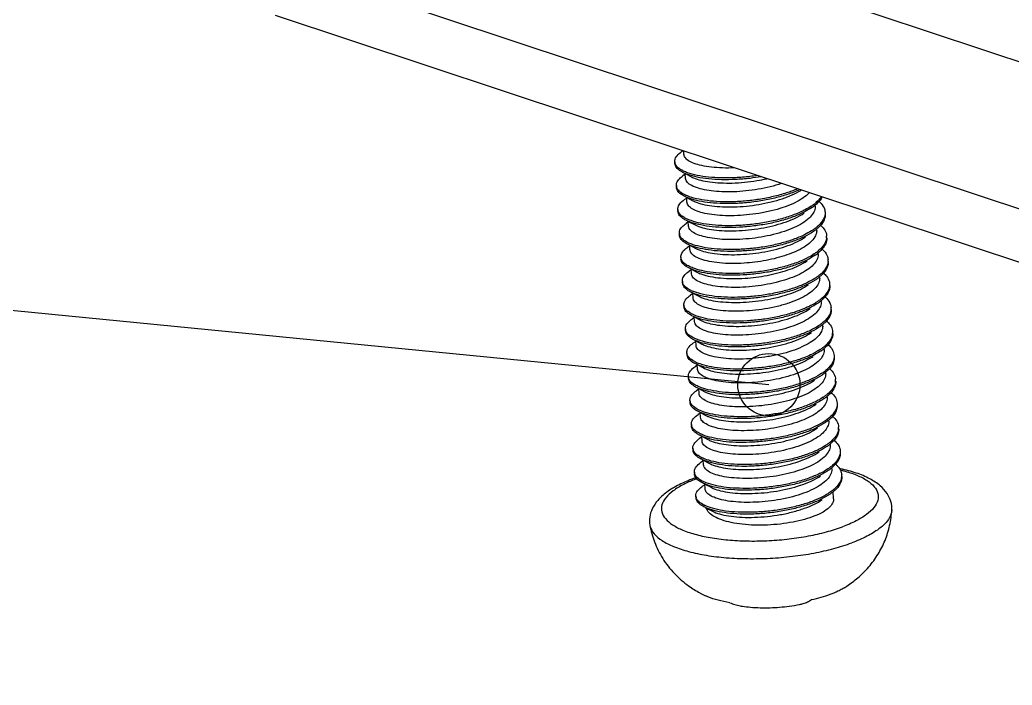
# Model space of a CAD drawing. Header units: millimetres. Extents: x 1751 to 2112, y -224 to 27.
# Drawn here: x 1787.67 to 1801.66, y -189.56 to -180.17 of the extents above; entities that cross this region are included whole.
import ezdxf

# ---------------------------------------------------------------- set-up
doc = ezdxf.new("R2010")
doc.units = ezdxf.units.MM
doc.layers.add('from', color=7, linetype='Continuous', lineweight=13)
doc.styles.get("Standard").update_dxf_attribs({"font": 'txt', "bigfont": 'gbcbig.shx'})
doc.dimstyles.new('ISO', dxfattribs={"dimscale": 0.6, "dimtxt": 2.5, "dimasz": 2.5, "dimexe": 1.25, "dimexo": 0.625, "dimtad": 0, "dimdsep": 46, "dimtxsty": 'Standard', "dimblk": 'OPEN', "dimcen": 0, "dimclrd": 4, "dimclre": 4, "dimadec": 0, "dimazin": 0, "dimtfac": 1, "dimtofl": 0, "dimtmove": 0, "dimatfit": 3, "dimfxl": 1, "dimarcsym": 0})

# ---------------------------------------------------------------- blocks, each defined once
blk = doc.blocks.new('*u4')
at = {"color": 7, "linetype": 'Continuous'}
for p, q in [((-55.479, -12.748), (7.399, -33.635)), ((7.541, -35.994), (-55.424, -15.078)), ((8.182, -37.042), (-54.783, -16.126)), ((-48.403, -18.245), (-48.426, -18.262)), ((-48.388, -18.302), (-48.391, -18.249)), ((-48.531, -18.416), (-48.529, -18.444)), ((-48.368, -18.612), (-48.403, -18.636)), ((-48.364, -18.677), (-48.369, -18.603)), ((-48.369, -18.603), (-48.271, -18.654)), ((-48.507, -18.79), (-48.506, -18.818)), ((-48.345, -18.986), (-48.379, -19.01)), ((-48.341, -19.051), (-48.345, -18.977)), ((-48.345, -18.977), (-48.248, -19.028)), ((-46.333, -19.112), (-46.334, -19.095)), ((-48.484, -19.164), (-48.482, -19.192)), ((-48.321, -19.361), (-48.355, -19.384)), ((-48.317, -19.425), (-48.322, -19.351)), ((-48.322, -19.351), (-48.224, -19.402)), ((-48.46, -19.538), (-48.458, -19.566)), ((-46.309, -19.486), (-46.31, -19.47)), ((-48.298, -19.735), (-48.332, -19.758)), ((-48.294, -19.799), (-48.298, -19.725)), ((-48.298, -19.725), (-48.2, -19.776)), ((-46.286, -19.861), (-46.287, -19.844)), ((-48.437, -19.913), (-48.435, -19.941)), ((-48.274, -20.109), (-48.308, -20.133)), ((-48.27, -20.174), (-48.275, -20.1)), ((-48.275, -20.1), (-48.177, -20.15)), ((-48.413, -20.287), (-48.411, -20.315)), ((-46.262, -20.235), (-46.263, -20.218)), ((-48.25, -20.483), (-48.285, -20.507)), ((-48.246, -20.548), (-48.251, -20.474)), ((-48.251, -20.474), (-48.153, -20.525)), ((-48.389, -20.661), (-48.388, -20.689)), ((-46.238, -20.609), (-46.239, -20.593)), ((-48.227, -20.857), (-48.261, -20.881)), ((-48.223, -20.922), (-48.227, -20.848)), ((-48.227, -20.848), (-48.13, -20.899)), ((-46.215, -20.983), (-46.216, -20.966)), ((-48.366, -21.035), (-48.364, -21.063)), ((-48.203, -21.232), (-48.237, -21.255)), ((-48.199, -21.296), (-48.204, -21.222)), ((-48.204, -21.222), (-48.106, -21.273)), ((-48.342, -21.409), (-48.341, -21.438)), ((-46.191, -21.357), (-46.192, -21.343)), ((-48.176, -21.67), (-48.18, -21.596)), ((-48.18, -21.596), (-48.082, -21.647)), ((-48.18, -21.606), (-48.214, -21.629)), ((-46.227, -21.731), (-46.229, -21.732)), ((-46.168, -21.732), (-46.169, -21.714)), ((-48.319, -21.784), (-48.317, -21.812)), ((-48.156, -21.98), (-48.19, -22.004)), ((-48.152, -22.045), (-48.157, -21.971)), ((-48.157, -21.971), (-48.059, -22.022)), ((-48.295, -22.158), (-48.293, -22.186)), ((-46.144, -22.106), (-46.145, -22.091)), ((-48.132, -22.354), (-48.167, -22.378)), ((-48.128, -22.419), (-48.133, -22.345)), ((-48.133, -22.345), (-48.035, -22.396)), ((-48.272, -22.532), (-48.27, -22.56)), ((-46.121, -22.48), (-46.122, -22.461)), ((-48.109, -22.728), (-48.143, -22.752)), ((-48.105, -22.793), (-48.109, -22.719)), ((-48.109, -22.719), (-48.012, -22.77)), ((-46.097, -22.854), (-46.098, -22.839)), ((-48.248, -22.906), (-48.246, -22.934)), ((-48.085, -23.103), (-48.119, -23.126)), ((-48.081, -23.167), (-48.086, -23.093)), ((-48.086, -23.093), (-47.988, -23.144)), ((-48.224, -23.281), (-48.223, -23.309)), ((-46.073, -23.228), (-46.074, -23.21)), ((-48.058, -23.541), (-48.062, -23.468)), ((-48.062, -23.468), (-47.964, -23.518)), ((-48.062, -23.477), (-48.096, -23.501)), ((-46.044, -23.696), (-46.051, -23.586)), ((-48.201, -23.655), (-48.199, -23.683)), ((-48.048, -23.837), (-47.941, -23.893)), ((-48.137, -25.173), (-48.135, -25.174))]:
    blk.add_line(p, q, dxfattribs=at)
for centre, radius, start, end in [((-48.108, -18.388), 0.608, 244.5047, 245.1552), ((-46.85, -18.432), 0.819, 303.7754, 307.011), ((-46.84, -18.472), 0.805, 304.6788, 307.0277), ((-46.781, -18.524), 0.705, 307.0112, 309.3663), ((-46.794, -18.533), 0.729, 307.0323, 308.4299), ((-46.757, -18.58), 0.669, 308.4375, 309.3952), ((-46.894, -18.704), 0.942, 302.2105, 303.569), ((-46.811, -18.827), 0.794, 303.5114, 307.292), ((-46.78, -18.896), 0.744, 304.5632, 308.5645), ((-46.743, -18.919), 0.679, 307.3454, 309.521), ((-46.73, -18.96), 0.662, 308.632, 309.4667), ((-46.349, -19.592), 0.196, 355.1073, 3.2055), ((-48.062, -19.139), 0.605, 244.466, 245.8431), ((-46.783, -19.234), 0.788, 304.668, 307.6855), ((-46.744, -19.285), 0.724, 307.7106, 308.4361), ((-46.716, -19.32), 0.68, 308.4346, 309.3496), ((-46.305, -19.967), 0.176, 355.2115, 4.0403), ((-46.694, -19.669), 0.677, 307.2943, 309.5342), ((-46.842, -19.46), 0.934, 302.7808, 303.5654), ((-46.767, -19.572), 0.798, 303.4966, 307.2398), ((-46.733, -19.643), 0.745, 304.5546, 308.5448), ((-46.68, -19.712), 0.658, 308.6156, 309.4872), ((-48.014, -19.887), 0.606, 244.4107, 246.5204), ((-46.745, -19.945), 0.8, 303.7133, 307.5156), ((-46.726, -19.997), 0.771, 304.6488, 308.409), ((-46.693, -20.013), 0.715, 307.5542, 309.2918), ((-46.678, -20.058), 0.693, 308.4492, 309.3054), ((-46.257, -20.715), 0.175, 355.0622, 3.9439), ((-46.724, -20.315), 0.805, 303.4909, 307.1857), ((-46.687, -20.39), 0.747, 304.5505, 308.5211), ((-46.646, -20.418), 0.676, 307.2414, 309.5371), ((-46.631, -20.463), 0.655, 308.5953, 309.504), ((-46.792, -20.214), 0.927, 303.3589, 303.5669), ((-46.257, -21.089), 0.199, 347.1684, 3.3702), ((-46.695, -20.697), 0.795, 303.6833, 307.5039), ((-46.674, -20.752), 0.763, 304.6373, 308.5655), ((-46.642, -20.767), 0.707, 307.5413, 309.2688), ((-46.637, -20.799), 0.702, 308.6158, 309.1001), ((-46.63, -20.808), 0.692, 309.1005, 309.2707), ((-47.966, -21.06), 0.55, 241.5163, 243.9594), ((-46.675, -21.065), 0.803, 303.8833, 307.1488), ((-46.598, -21.166), 0.676, 307.1884, 309.5298), ((-46.582, -21.212), 0.653, 308.5706, 309.5175), ((-46.207, -21.838), 0.196, 348.7647, 3.5315), ((-46.594, -21.517), 0.706, 307.5304, 309.3087), ((-46.646, -21.448), 0.792, 303.6517, 307.4842), ((-46.623, -21.505), 0.757, 304.6267, 308.5807), ((-46.583, -21.556), 0.692, 308.6332, 309.2991), ((-47.913, -21.796), 0.565, 242.294, 243.9622), ((-46.677, -21.743), 0.889, 303.8438, 304.5435), ((-46.535, -21.961), 0.652, 308.5447, 309.5285), ((-46.158, -22.587), 0.193, 350.3598, 3.6842), ((-46.597, -22.199), 0.79, 303.6195, 307.4572), ((-46.572, -22.259), 0.75, 304.6058, 308.5896), ((-46.542, -22.271), 0.699, 307.505, 309.3705), ((-46.529, -22.314), 0.68, 308.6468, 309.3669), ((-47.86, -22.531), 0.579, 243.0482, 243.9728), ((-46.619, -22.507), 0.87, 303.8396, 305.1521), ((-46.594, -22.568), 0.83, 304.6813, 306.0955), ((-46.571, -22.575), 0.787, 305.1333, 307.0941), ((-46.54, -22.641), 0.739, 306.0673, 308.4396), ((-46.507, -22.659), 0.681, 307.0908, 309.4858), ((-46.491, -22.704), 0.659, 308.4694, 309.4572), ((-47.297, -25.918), 2.707, 109.5057, 110.3286), ((-47.371, -25.564), 2.328, 110.4458, 111.6105), ((-46.107, -23.336), 0.191, 351.955, 3.8184), ((-47.807, -23.266), 0.594, 243.7809, 243.99), ((-48.699, -24.074), 0.226, 189.5679, 194.9172), ((-47.331, -23.673), 1.703, 241.8327, 244.946), ((-46.422, -24.171), 1.068, 296.7945, 300.5008), ((-46.362, -24.274), 0.949, 300.5656, 301.2252)]:
    blk.add_arc(centre, radius, start, end, dxfattribs=at)
for points, start_tangent, end_tangent in [([(-48.531, -18.416), (-48.531, -18.41), (-48.509, -18.342), (-48.443, -18.274), (-48.426, -18.262)], (-0.07311, 0.997324), (0.823099, 0.567898)), ([(-47.602, -18.512), (-47.646, -18.514), (-47.832, -18.512), (-48, -18.497), (-48.142, -18.47), (-48.254, -18.433), (-48.335, -18.387), (-48.379, -18.335), (-48.387, -18.302)], (-0.999108, -0.04223), (-0.071127, 0.997467)), ([(-48.508, -18.477), (-48.531, -18.416)], (-0.571082, 0.820893), (-0.07311, 0.997324)), ([(-48.406, -18.584), (-48.438, -18.565), (-48.506, -18.505), (-48.529, -18.444)], (-0.887027, 0.461717), (-0.07311, 0.997324)), ([(-48.396, -18.562), (-48.44, -18.537), (-48.508, -18.477)], (-0.89856, 0.43885), (-0.571082, 0.820893)), ([(-48.507, -18.79), (-48.503, -18.752), (-48.46, -18.684), (-48.403, -18.636)], (-0.057944, 0.99832), (0.823214, 0.567731)), ([(-47.183, -18.652), (-47.353, -18.677), (-47.58, -18.695), (-47.8, -18.698), (-48.003, -18.685), (-48.181, -18.658), (-48.328, -18.617), (-48.406, -18.584)], (-0.985513, -0.169598), (-0.887027, 0.461717)), ([(-47.241, -18.633), (-47.355, -18.648), (-47.582, -18.667), (-47.801, -18.67), (-48.004, -18.657), (-48.183, -18.63), (-48.33, -18.589), (-48.396, -18.562)], (-0.988397, -0.151892), (-0.89856, 0.43885)), ([(-48.501, -18.82), (-48.507, -18.79)], (-0.331652, 0.943402), (-0.057944, 0.99832)), ([(-46.857, -18.759), (-46.861, -18.76), (-47.036, -18.811), (-47.224, -18.849), (-47.418, -18.875), (-47.61, -18.888), (-47.793, -18.887), (-47.959, -18.873), (-48.103, -18.848), (-48.22, -18.812), (-48.305, -18.766), (-48.354, -18.713), (-48.364, -18.677)], (-0.947366, -0.320152), (-0.078599, 0.996906)), ([(-48.271, -18.654), (-48.238, -18.669), (-48.125, -18.706), (-47.983, -18.733), (-47.815, -18.748), (-47.631, -18.75), (-47.441, -18.738), (-47.246, -18.713), (-47.09, -18.683)], (0.887223, -0.46134), (0.975442, 0.220258)), ([(-48.382, -18.958), (-48.452, -18.912), (-48.499, -18.848), (-48.505, -18.818)], (-0.888809, 0.458277), (-0.057944, 0.99832)), ([(-48.369, -18.937), (-48.454, -18.884), (-48.501, -18.82)], (-0.902586, 0.430509), (-0.331652, 0.943402)), ([(-46.574, -18.854), (-46.598, -18.865), (-46.781, -18.935), (-46.988, -18.992), (-47.209, -19.034), (-47.437, -19.062), (-47.661, -19.073), (-47.874, -19.068), (-48.067, -19.048), (-48.231, -19.014), (-48.361, -18.968), (-48.382, -18.958)], (-0.907599, -0.419838), (-0.888809, 0.458277)), ([(-46.61, -18.841), (-46.783, -18.906), (-46.99, -18.963), (-47.211, -19.006), (-47.438, -19.034), (-47.663, -19.045), (-47.876, -19.04), (-48.068, -19.02), (-48.233, -18.986), (-48.363, -18.94)], (-0.917326, -0.398137), (-0.907416, 0.420235)), ([(-48.248, -19.028), (-48.21, -19.045), (-48.095, -19.082), (-47.951, -19.108), (-47.784, -19.123), (-47.602, -19.124), (-47.41, -19.112), (-47.215, -19.086), (-47.024, -19.047), (-46.847, -18.996), (-46.691, -18.936)], (0.886989, -0.46179), (0.91084, 0.412759)), ([(-46.691, -18.936), (-46.559, -18.865), (-46.552, -18.86)], (0.91084, 0.412759), (0.840568, 0.541707)), ([(-46.426, -18.903), (-46.452, -18.929), (-46.553, -19.005), (-46.683, -19.074)], (-0.674312, -0.738447), (-0.91084, -0.412759)), ([(-48.484, -19.164), (-48.484, -19.163), (-48.465, -19.094), (-48.401, -19.026), (-48.379, -19.01)], (-0.065577, 0.997848), (0.822622, 0.568589)), ([(-46.683, -19.074), (-46.84, -19.135), (-47.02, -19.187), (-47.214, -19.226), (-47.408, -19.251), (-47.599, -19.262), (-47.785, -19.261), (-47.953, -19.245), (-48.095, -19.218), (-48.207, -19.181), (-48.287, -19.136), (-48.332, -19.083), (-48.34, -19.051)], (-0.91084, -0.412759), (-0.071519, 0.997439)), ([(-46.333, -19.112), (-46.334, -19.145), (-46.363, -19.224), (-46.428, -19.303), (-46.529, -19.379), (-46.659, -19.448)], (0.064929, -0.99789), (-0.91084, -0.412759)), ([(-46.395, -19.113), (-46.491, -19.17), (-46.522, -19.186)], (-0.830891, -0.556435), (-0.897293, -0.441436)), ([(-46.239, -18.965), (-46.262, -18.997), (-46.334, -19.069)], (-0.541146, -0.840929), (-0.77273, -0.634735)), ([(-46.223, -18.97), (-46.26, -19.025), (-46.332, -19.097)], (-0.459555, -0.888149), (-0.77273, -0.634735)), ([(-46.273, -19.037), (-46.255, -19.054), (-46.194, -19.139), (-46.177, -19.207)], (0.753656, -0.657269), (0.069337, -0.997593)), ([(-48.478, -19.19), (-48.484, -19.164)], (-0.32387, 0.946102), (-0.065577, 0.997848)), ([(-48.359, -19.332), (-48.385, -19.317), (-48.456, -19.257), (-48.482, -19.192)], (-0.887311, 0.461171), (-0.065577, 0.997848)), ([(-48.349, -19.31), (-48.387, -19.289), (-48.458, -19.229), (-48.478, -19.19)], (-0.898385, 0.439209), (-0.32387, 0.946102)), ([(-46.382, -19.134), (-46.489, -19.198), (-46.657, -19.273), (-46.852, -19.337), (-47.067, -19.388), (-47.292, -19.423), (-47.52, -19.443), (-47.74, -19.447), (-47.944, -19.435), (-48.124, -19.408), (-48.273, -19.368), (-48.359, -19.332)], (-0.822183, -0.569223), (-0.887311, 0.461171)), ([(-46.522, -19.186), (-46.659, -19.245), (-46.854, -19.309), (-47.069, -19.36), (-47.294, -19.395), (-47.521, -19.415), (-47.742, -19.419), (-47.946, -19.407), (-48.126, -19.38), (-48.275, -19.34), (-48.349, -19.31)], (-0.897293, -0.441436), (-0.898385, 0.439209)), ([(-46.668, -19.31), (-46.538, -19.241), (-46.507, -19.22)], (0.91084, 0.412759), (0.822503, 0.568761)), ([(-46.177, -19.234), (-46.205, -19.322), (-46.278, -19.414), (-46.31, -19.443)], (-0.081429, -0.996679), (-0.7712, -0.636593)), ([(-46.175, -19.235), (-46.175, -19.258), (-46.203, -19.351), (-46.276, -19.442), (-46.309, -19.471)], (0.069337, -0.997593), (-0.771968, -0.635661)), ([(-46.177, -19.207), (-46.177, -19.23), (-46.177, -19.234)], (0.069337, -0.997593), (-0.081429, -0.996679)), ([(-48.46, -19.538), (-48.457, -19.505), (-48.416, -19.436), (-48.355, -19.384)], (-0.064154, 0.99794), (0.823845, 0.566815)), ([(-46.659, -19.448), (-46.814, -19.509), (-46.989, -19.559), (-47.176, -19.598), (-47.368, -19.623), (-47.56, -19.636), (-47.745, -19.635), (-47.911, -19.622), (-48.055, -19.596), (-48.172, -19.56), (-48.258, -19.514), (-48.306, -19.462), (-48.317, -19.425)], (-0.91084, -0.412759), (-0.078082, 0.996947)), ([(-48.224, -19.402), (-48.181, -19.422), (-48.064, -19.458), (-47.921, -19.483), (-47.755, -19.497), (-47.57, -19.498), (-47.378, -19.485), (-47.185, -19.459), (-46.998, -19.421), (-46.823, -19.37), (-46.668, -19.31)], (0.886737, -0.462275), (0.91084, 0.412759)), ([(-46.251, -19.41), (-46.197, -19.467), (-46.156, -19.556), (-46.153, -19.581)], (0.757925, -0.652341), (0.056704, -0.998391)), ([(-48.452, -19.573), (-48.46, -19.538)], (-0.364819, 0.931078), (-0.064154, 0.99794)), ([(-48.335, -19.706), (-48.4, -19.664), (-48.45, -19.601), (-48.458, -19.566)], (-0.88831, 0.459245), (-0.064154, 0.99794)), ([(-48.322, -19.685), (-48.402, -19.636), (-48.452, -19.573)], (-0.902192, 0.431334), (-0.364819, 0.931078)), ([(-46.358, -19.508), (-46.39, -19.529), (-46.541, -19.609), (-46.723, -19.679), (-46.928, -19.737), (-47.149, -19.781), (-47.376, -19.809), (-47.601, -19.821), (-47.815, -19.818), (-48.009, -19.798), (-48.175, -19.765), (-48.307, -19.72), (-48.335, -19.706)], (-0.822811, -0.568315), (-0.88831, 0.459245)), ([(-46.501, -19.561), (-46.543, -19.581), (-46.724, -19.651), (-46.93, -19.709), (-47.15, -19.753), (-47.378, -19.781), (-47.603, -19.793), (-47.817, -19.789), (-48.01, -19.77), (-48.177, -19.737), (-48.309, -19.692)], (-0.89846, -0.439055), (-0.912297, 0.409528)), ([(-46.309, -19.486), (-46.31, -19.514), (-46.337, -19.595), (-46.403, -19.676), (-46.505, -19.753), (-46.636, -19.823)], (0.067411, -0.997725), (-0.91084, -0.412759)), ([(-46.392, -19.501), (-46.501, -19.561)], (-0.84598, -0.533214), (-0.89846, -0.439055)), ([(-48.2, -19.776), (-48.164, -19.793), (-48.05, -19.83), (-47.907, -19.856), (-47.738, -19.871), (-47.552, -19.872), (-47.359, -19.86), (-47.168, -19.835), (-46.978, -19.796), (-46.8, -19.745), (-46.644, -19.684)], (0.88714, -0.4615), (0.91084, 0.412759)), ([(-46.644, -19.684), (-46.514, -19.615), (-46.483, -19.595)], (0.91084, 0.412759), (0.822475, 0.568801)), ([(-46.154, -19.608), (-46.161, -19.648), (-46.21, -19.74), (-46.303, -19.83), (-46.348, -19.862)], (-0.084605, -0.996415), (-0.831098, -0.556125)), ([(-46.151, -19.609), (-46.159, -19.676), (-46.209, -19.768), (-46.285, -19.846)], (0.056704, -0.998391), (-0.773236, -0.634118)), ([(-48.437, -19.913), (-48.42, -19.847), (-48.358, -19.778), (-48.332, -19.758)], (-0.057063, 0.998371), (0.822214, 0.569178)), ([(-47.446, -20.006), (-47.644, -20.012), (-47.831, -20.002), (-47.993, -19.979), (-48.123, -19.944), (-48.219, -19.899), (-48.277, -19.846), (-48.293, -19.799)], (-0.997917, -0.064511), (-0.084687, 0.996408)), ([(-46.335, -19.882), (-46.433, -19.942), (-46.599, -20.018), (-46.793, -20.082), (-47.007, -20.134), (-47.232, -20.17), (-47.459, -20.191)], (-0.822175, -0.569235), (-0.998395, -0.056631)), ([(-46.636, -19.823), (-46.774, -19.877), (-46.932, -19.925), (-47.101, -19.963), (-47.275, -19.99), (-47.446, -20.006)], (-0.91084, -0.412759), (-0.997917, -0.064511)), ([(-46.286, -19.861), (-46.287, -19.893), (-46.316, -19.973), (-46.381, -20.052), (-46.482, -20.128), (-46.612, -20.197)], (0.064909, -0.997891), (-0.91084, -0.412759)), ([(-46.348, -19.862), (-46.435, -19.914), (-46.475, -19.935)], (-0.831098, -0.556125), (-0.89736, -0.441298)), ([(-46.227, -19.785), (-46.213, -19.797), (-46.149, -19.882), (-46.13, -19.955)], (0.754697, -0.656074), (0.069278, -0.997597)), ([(-48.431, -19.939), (-48.436, -19.915), (-48.437, -19.913)], (-0.322813, 0.946463), (-0.057063, 0.998371)), ([(-48.311, -20.08), (-48.333, -20.069), (-48.406, -20.009), (-48.435, -19.943), (-48.435, -19.941)], (-0.887667, 0.460487), (-0.057063, 0.998371)), ([(-48.302, -20.058), (-48.335, -20.041), (-48.408, -19.981), (-48.431, -19.939)], (-0.898303, 0.439377), (-0.322813, 0.946463)), ([(-46.475, -19.935), (-46.601, -19.99), (-46.795, -20.054), (-47.008, -20.105), (-47.233, -20.142), (-47.461, -20.163)], (-0.89736, -0.441298), (-0.998395, -0.056631)), ([(-46.621, -20.058), (-46.49, -19.989), (-46.459, -19.969)], (0.91084, 0.412759), (0.822521, 0.568734)), ([(-46.13, -19.982), (-46.155, -20.065), (-46.225, -20.157), (-46.263, -20.191)], (-0.083231, -0.99653), (-0.771031, -0.636798)), ([(-46.128, -19.983), (-46.127, -20.001), (-46.153, -20.093), (-46.223, -20.185), (-46.262, -20.22)], (0.069278, -0.997597), (-0.771736, -0.635943)), ([(-48.412, -20.287), (-48.411, -20.257), (-48.373, -20.189), (-48.308, -20.133)], (-0.070231, 0.997531), (0.824433, 0.56596)), ([(-47.459, -20.191), (-47.68, -20.196), (-47.885, -20.185), (-48.067, -20.159), (-48.218, -20.119), (-48.311, -20.08)], (-0.998395, -0.056631), (-0.887667, 0.460487)), ([(-47.461, -20.163), (-47.682, -20.168), (-47.887, -20.157), (-48.069, -20.131), (-48.22, -20.091), (-48.302, -20.058)], (-0.998395, -0.056631), (-0.898303, 0.439377)), ([(-46.612, -20.197), (-46.767, -20.257), (-46.942, -20.307), (-47.128, -20.346), (-47.32, -20.372), (-47.512, -20.385), (-47.697, -20.384), (-47.864, -20.37), (-48.007, -20.345), (-48.124, -20.309), (-48.21, -20.263), (-48.259, -20.21), (-48.27, -20.173)], (-0.91084, -0.412759), (-0.077904, 0.996961)), ([(-48.177, -20.15), (-48.108, -20.18), (-47.978, -20.215), (-47.816, -20.238), (-47.629, -20.247), (-47.431, -20.242)], (0.886775, -0.462201), (0.997917, 0.064511)), ([(-47.431, -20.242), (-47.26, -20.226), (-47.086, -20.198), (-46.916, -20.16), (-46.759, -20.113), (-46.621, -20.058)], (0.997917, 0.064511), (0.91084, 0.412759)), ([(-46.203, -20.159), (-46.154, -20.211), (-46.11, -20.299), (-46.106, -20.329)], (0.756826, -0.653616), (0.057706, -0.998334)), ([(-48.403, -20.325), (-48.412, -20.287)], (-0.397267, 0.917703), (-0.070231, 0.997531)), ([(-48.288, -20.455), (-48.349, -20.416), (-48.401, -20.353), (-48.411, -20.315)], (-0.887806, 0.460218), (-0.070231, 0.997531)), ([(-48.276, -20.434), (-48.351, -20.388), (-48.403, -20.325)], (-0.90162, 0.432528), (-0.397267, 0.917703)), ([(-46.311, -20.257), (-46.335, -20.273), (-46.484, -20.353), (-46.664, -20.424), (-46.868, -20.482), (-47.088, -20.527), (-47.315, -20.556), (-47.541, -20.569), (-47.755, -20.567), (-47.951, -20.548), (-48.119, -20.516), (-48.254, -20.471), (-48.288, -20.455)], (-0.822861, -0.568242), (-0.887806, 0.460218)), ([(-46.454, -20.31), (-46.486, -20.325), (-46.666, -20.396), (-46.87, -20.454), (-47.09, -20.499), (-47.317, -20.528), (-47.542, -20.541), (-47.757, -20.539), (-47.952, -20.52), (-48.121, -20.488), (-48.255, -20.443)], (-0.898589, -0.438792), (-0.916932, 0.399043)), ([(-46.597, -20.432), (-46.466, -20.363), (-46.436, -20.343)], (0.91084, 0.412759), (0.822528, 0.568725)), ([(-46.262, -20.235), (-46.263, -20.262), (-46.29, -20.343), (-46.356, -20.424), (-46.457, -20.501), (-46.588, -20.571)], (0.067502, -0.997719), (-0.91084, -0.412759)), ([(-46.337, -20.245), (-46.454, -20.31)], (-0.840708, -0.541489), (-0.898589, -0.438792)), ([(-46.104, -20.357), (-46.11, -20.419), (-46.157, -20.511), (-46.239, -20.594)], (0.057706, -0.998334), (-0.773727, -0.633519)), ([(-46.106, -20.329), (-46.112, -20.39)], (0.057706, -0.998334), (-0.248768, -0.968563)), ([(-48.389, -20.661), (-48.375, -20.599), (-48.316, -20.531), (-48.285, -20.507)], (-0.050359, 0.998731), (0.821908, 0.569621)), ([(-48.153, -20.525), (-48.116, -20.542), (-48.001, -20.579), (-47.857, -20.605), (-47.69, -20.619), (-47.508, -20.621), (-47.316, -20.609), (-47.121, -20.583), (-46.93, -20.544), (-46.753, -20.493), (-46.597, -20.432)], (0.88701, -0.46175), (0.91084, 0.412759)), ([(-46.112, -20.39), (-46.159, -20.483), (-46.24, -20.566)], (-0.248768, -0.968563), (-0.773727, -0.633519)), ([(-48.384, -20.687), (-48.389, -20.668), (-48.389, -20.661)], (-0.318612, 0.947885), (-0.050359, 0.998731)), ([(-46.287, -20.631), (-46.377, -20.686), (-46.542, -20.762), (-46.734, -20.827), (-46.946, -20.879), (-47.171, -20.917), (-47.399, -20.939), (-47.62, -20.944), (-47.827, -20.934), (-48.01, -20.909), (-48.163, -20.87), (-48.264, -20.829)], (-0.822202, -0.569196), (-0.888069, 0.45971)), ([(-46.588, -20.571), (-46.746, -20.632), (-46.927, -20.684), (-47.12, -20.723), (-47.315, -20.748), (-47.505, -20.759), (-47.689, -20.757), (-47.856, -20.742), (-47.999, -20.716), (-48.112, -20.679), (-48.192, -20.633), (-48.237, -20.581), (-48.246, -20.548)], (-0.91084, -0.412759), (-0.07332, 0.997308)), ([(-46.239, -20.609), (-46.24, -20.642), (-46.269, -20.722), (-46.334, -20.801), (-46.435, -20.876), (-46.565, -20.945)], (0.064862, -0.997894), (-0.91084, -0.412759)), ([(-46.301, -20.611), (-46.379, -20.658), (-46.428, -20.683)], (-0.831339, -0.555766), (-0.897453, -0.44111)), ([(-46.18, -20.533), (-46.171, -20.541), (-46.104, -20.626), (-46.082, -20.703)], (0.755737, -0.654876), (0.068344, -0.997662)), ([(-48.264, -20.829), (-48.28, -20.82), (-48.356, -20.761), (-48.387, -20.696), (-48.388, -20.689)], (-0.888069, 0.45971), (-0.050359, 0.998731)), ([(-48.255, -20.806), (-48.282, -20.792), (-48.357, -20.733), (-48.384, -20.687)], (-0.898296, 0.43939), (-0.318612, 0.947885)), ([(-46.428, -20.683), (-46.543, -20.734), (-46.736, -20.799), (-46.948, -20.851), (-47.173, -20.889), (-47.4, -20.91), (-47.622, -20.916), (-47.828, -20.906), (-48.012, -20.881), (-48.165, -20.842), (-48.255, -20.806)], (-0.897453, -0.44111), (-0.898296, 0.43939)), ([(-48.13, -20.899), (-48.087, -20.918), (-47.97, -20.955), (-47.827, -20.98), (-47.66, -20.994), (-47.476, -20.995), (-47.284, -20.982), (-47.091, -20.956), (-46.904, -20.918), (-46.729, -20.867), (-46.573, -20.807)], (0.886741, -0.462266), (0.91084, 0.412759)), ([(-46.573, -20.807), (-46.443, -20.738), (-46.412, -20.717)], (0.91084, 0.412759), (0.822506, 0.568757)), ([(-46.083, -20.73), (-46.105, -20.808), (-46.173, -20.9), (-46.216, -20.939)], (-0.085025, -0.996379), (-0.770975, -0.636865)), ([(-46.081, -20.731), (-46.08, -20.744), (-46.103, -20.836), (-46.171, -20.928), (-46.214, -20.968)], (0.068344, -0.997662), (-0.771545, -0.636174)), ([(-48.365, -21.035), (-48.364, -21.01), (-48.329, -20.941), (-48.261, -20.881)], (-0.075522, 0.997144), (0.82486, 0.565337)), ([(-46.565, -20.945), (-46.72, -21.006), (-46.896, -21.056), (-47.082, -21.095), (-47.274, -21.12), (-47.466, -21.133), (-47.652, -21.132), (-47.82, -21.118), (-47.963, -21.093), (-48.08, -21.056), (-48.165, -21.01), (-48.213, -20.957), (-48.222, -20.922)], (-0.91084, -0.412759), (-0.075441, 0.99715)), ([(-46.215, -20.983), (-46.216, -21.015), (-46.245, -21.095), (-46.311, -21.175), (-46.412, -21.251), (-46.541, -21.319)], (0.065595, -0.997846), (-0.91084, -0.412759)), ([(-46.156, -20.908), (-46.111, -20.954), (-46.064, -21.042), (-46.059, -21.078)], (0.755446, -0.655211), (0.059288, -0.998241)), ([(-48.354, -21.077), (-48.365, -21.035)], (-0.428911, 0.903347), (-0.075522, 0.997144)), ([(-48.241, -21.203), (-48.297, -21.168), (-48.352, -21.105), (-48.364, -21.063)], (-0.887365, 0.461068), (-0.075522, 0.997144)), ([(-48.229, -21.182), (-48.299, -21.14), (-48.354, -21.077)], (-0.900969, 0.433882), (-0.428911, 0.903347)), ([(-46.264, -21.005), (-46.28, -21.016), (-46.427, -21.097), (-46.605, -21.168), (-46.808, -21.228), (-47.028, -21.273), (-47.255, -21.303), (-47.48, -21.317), (-47.696, -21.316), (-47.893, -21.298), (-48.063, -21.267), (-48.199, -21.222), (-48.241, -21.203)], (-0.822866, -0.568236), (-0.887365, 0.461068)), ([(-46.407, -21.059), (-46.429, -21.069), (-46.607, -21.14), (-46.81, -21.2), (-47.029, -21.245), (-47.256, -21.275), (-47.482, -21.289), (-47.698, -21.288), (-47.894, -21.27), (-48.064, -21.239), (-48.201, -21.194), (-48.229, -21.182)], (-0.898691, -0.438582), (-0.900969, 0.433882)), ([(-46.55, -21.181), (-46.42, -21.112), (-46.389, -21.091)], (0.91084, 0.412759), (0.822475, 0.568801)), ([(-46.282, -20.988), (-46.407, -21.059)], (-0.835239, -0.549887), (-0.898691, -0.438582)), ([(-46.063, -21.133), (-46.108, -21.226), (-46.194, -21.315)], (-0.222519, -0.974928), (-0.774162, -0.632987)), ([(-46.057, -21.106), (-46.062, -21.161), (-46.106, -21.254), (-46.192, -21.343)], (0.059288, -0.998241), (-0.774162, -0.632987)), ([(-48.342, -21.409), (-48.33, -21.352), (-48.274, -21.283), (-48.237, -21.255)], (-0.046053, 0.998939), (0.821731, 0.569875)), ([(-48.106, -21.273), (-48.069, -21.29), (-47.955, -21.327), (-47.812, -21.353), (-47.642, -21.368), (-47.456, -21.369), (-47.264, -21.357), (-47.073, -21.331), (-46.883, -21.293), (-46.706, -21.242), (-46.55, -21.181)], (0.887111, -0.461557), (0.91084, 0.412759)), ([(-46.133, -21.282), (-46.129, -21.285), (-46.06, -21.369), (-46.035, -21.452)], (0.756783, -0.653666), (0.066508, -0.997786)), ([(-48.337, -21.435), (-48.341, -21.42), (-48.342, -21.409)], (-0.313576, 0.949563), (-0.046053, 0.998939)), ([(-48.217, -21.577), (-48.227, -21.572), (-48.305, -21.513), (-48.339, -21.448), (-48.34, -21.438)], (-0.888498, 0.45888), (-0.046053, 0.998939)), ([(-48.229, -21.544), (-48.307, -21.485), (-48.337, -21.435)], (-0.878807, 0.477177), (-0.313576, 0.949563)), ([(-46.24, -21.379), (-46.321, -21.429), (-46.484, -21.506), (-46.675, -21.572), (-46.886, -21.625), (-47.11, -21.663), (-47.338, -21.686), (-47.56, -21.693), (-47.768, -21.684), (-47.953, -21.659), (-48.108, -21.622), (-48.217, -21.577)], (-0.822257, -0.569116), (-0.888498, 0.45888)), ([(-46.381, -21.432), (-46.486, -21.478), (-46.676, -21.544), (-46.888, -21.597), (-47.112, -21.635), (-47.34, -21.658), (-47.562, -21.665), (-47.769, -21.656), (-47.955, -21.631), (-48.11, -21.593), (-48.208, -21.555)], (-0.897567, -0.440877), (-0.898347, 0.439286)), ([(-46.541, -21.319), (-46.698, -21.381), (-46.879, -21.432), (-47.073, -21.471), (-47.267, -21.496), (-47.458, -21.508), (-47.641, -21.506), (-47.808, -21.491), (-47.951, -21.464), (-48.064, -21.427), (-48.145, -21.382), (-48.19, -21.33), (-48.199, -21.296)], (-0.91084, -0.412759), (-0.073877, 0.997267)), ([(-46.191, -21.358), (-46.193, -21.391), (-46.222, -21.471), (-46.287, -21.549), (-46.388, -21.625), (-46.518, -21.694)], (0.064851, -0.997895), (-0.91084, -0.412759)), ([(-46.254, -21.359), (-46.323, -21.401), (-46.381, -21.432)], (-0.831604, -0.55537), (-0.897567, -0.440877)), ([(-48.082, -21.647), (-48.05, -21.663), (-47.938, -21.699), (-47.796, -21.726), (-47.627, -21.742), (-47.442, -21.743), (-47.251, -21.732), (-47.057, -21.707), (-46.864, -21.668), (-46.683, -21.616), (-46.526, -21.555)], (0.887294, -0.461204), (0.91084, 0.412759)), ([(-46.526, -21.555), (-46.398, -21.487), (-46.365, -21.466)], (0.91084, 0.412759), (0.822469, 0.568809)), ([(-46.035, -21.479), (-46.055, -21.551), (-46.12, -21.643), (-46.168, -21.688)], (-0.086364, -0.996264), (-0.771033, -0.636795)), ([(-46.033, -21.48), (-46.033, -21.487), (-46.053, -21.579), (-46.118, -21.671), (-46.167, -21.716)], (0.066508, -0.997786), (-0.77139, -0.636363)), ([(-46.035, -21.452), (-46.035, -21.459), (-46.035, -21.479)], (0.066508, -0.997786), (-0.086364, -0.996264)), ([(-48.318, -21.784), (-48.318, -21.762), (-48.285, -21.694), (-48.214, -21.629)], (-0.079419, 0.996841), (0.82499, 0.565148)), ([(-46.217, -21.754), (-46.225, -21.76), (-46.37, -21.841), (-46.547, -21.913), (-46.749, -21.973), (-46.967, -22.019), (-47.194, -22.05), (-47.42, -22.065), (-47.636, -22.065), (-47.834, -22.048), (-48.006, -22.017), (-48.145, -21.974), (-48.194, -21.952)], (-0.822806, -0.568322), (-0.887032, 0.461708)), ([(-46.518, -21.694), (-46.673, -21.754), (-46.849, -21.805), (-47.036, -21.843), (-47.228, -21.869), (-47.42, -21.882), (-47.606, -21.881), (-47.774, -21.867), (-47.917, -21.841), (-48.033, -21.804), (-48.118, -21.758), (-48.166, -21.705), (-48.175, -21.67)], (-0.91084, -0.412759), (-0.074643, 0.99721)), ([(-46.168, -21.732), (-46.168, -21.758), (-46.195, -21.839), (-46.26, -21.92), (-46.362, -21.998), (-46.494, -22.068)], (0.067526, -0.997718), (-0.91084, -0.412759)), ([(-46.229, -21.732), (-46.36, -21.807)], (-0.830608, -0.556857), (-0.898757, -0.438446)), ([(-46.175, -21.723), (-46.217, -21.754)], (-0.781802, -0.623527), (-0.822806, -0.568322)), ([(-46.108, -21.657), (-46.068, -21.698), (-46.019, -21.785), (-46.012, -21.826)], (0.753838, -0.65706), (0.061258, -0.998122)), ([(-48.305, -21.83), (-48.318, -21.784)], (-0.459669, 0.88809), (-0.079419, 0.996841)), ([(-48.194, -21.952), (-48.245, -21.92), (-48.303, -21.858), (-48.316, -21.812)], (-0.887032, 0.461708), (-0.079419, 0.996841)), ([(-48.182, -21.93), (-48.247, -21.892), (-48.305, -21.83)], (-0.900317, 0.435234), (-0.459669, 0.88809)), ([(-46.36, -21.807), (-46.372, -21.813), (-46.549, -21.885), (-46.75, -21.945), (-46.969, -21.991), (-47.196, -22.022), (-47.422, -22.037), (-47.638, -22.037), (-47.836, -22.02), (-48.008, -21.989), (-48.147, -21.946), (-48.182, -21.93)], (-0.898757, -0.438446), (-0.900317, 0.435234)), ([(-46.503, -21.929), (-46.372, -21.86), (-46.341, -21.84)], (0.91084, 0.412759), (0.822528, 0.568725)), ([(-46.015, -21.876), (-46.057, -21.969), (-46.142, -22.06), (-46.146, -22.063)], (-0.195832, -0.980637), (-0.773641, -0.633624)), ([(-46.01, -21.854), (-46.013, -21.904), (-46.055, -21.997), (-46.14, -22.088), (-46.145, -22.092)], (0.061258, -0.998122), (-0.773836, -0.633386)), ([(-48.295, -22.158), (-48.285, -22.104), (-48.231, -22.036), (-48.19, -22.004)], (-0.044312, 0.999018), (0.821711, 0.569905)), ([(-46.494, -22.068), (-46.65, -22.129), (-46.829, -22.18), (-47.021, -22.219), (-47.216, -22.244), (-47.407, -22.256), (-47.589, -22.255), (-47.757, -22.24), (-47.9, -22.214), (-48.014, -22.177), (-48.096, -22.131), (-48.142, -22.079), (-48.152, -22.045)], (-0.91084, -0.412759), (-0.075944, 0.997112)), ([(-48.059, -22.022), (-48.022, -22.038), (-47.907, -22.075), (-47.764, -22.102), (-47.596, -22.116), (-47.414, -22.118), (-47.223, -22.106), (-47.027, -22.08), (-46.836, -22.041), (-46.658, -21.99), (-46.503, -21.929)], (0.88703, -0.461712), (0.91084, 0.412759)), ([(-46.086, -22.03), (-46.015, -22.112), (-45.988, -22.2)], (0.757847, -0.652432), (0.063811, -0.997962)), ([(-48.29, -22.183), (-48.293, -22.173), (-48.295, -22.158)], (-0.307664, 0.951495), (-0.044312, 0.999018)), ([(-48.17, -22.326), (-48.174, -22.324), (-48.255, -22.265), (-48.291, -22.201), (-48.293, -22.186)], (-0.888937, 0.458029), (-0.044312, 0.999018)), ([(-48.176, -22.296), (-48.256, -22.237), (-48.29, -22.183)], (-0.885278, 0.465062), (-0.307664, 0.951495)), ([(-46.193, -22.128), (-46.266, -22.173), (-46.426, -22.25), (-46.615, -22.317), (-46.826, -22.371), (-47.05, -22.41), (-47.277, -22.434), (-47.5, -22.441), (-47.709, -22.433), (-47.895, -22.41), (-48.053, -22.373), (-48.17, -22.326)], (-0.822335, -0.569003), (-0.888937, 0.458029)), ([(-46.334, -22.18), (-46.428, -22.222), (-46.617, -22.289), (-46.828, -22.343), (-47.052, -22.382), (-47.279, -22.406), (-47.502, -22.413), (-47.711, -22.405), (-47.897, -22.382), (-48.054, -22.344), (-48.161, -22.303)], (-0.897701, -0.440606), (-0.898441, 0.439094)), ([(-46.479, -22.304), (-46.349, -22.235), (-46.318, -22.214)], (0.91084, 0.412759), (0.822509, 0.568753)), ([(-46.144, -22.106), (-46.145, -22.139), (-46.175, -22.219), (-46.241, -22.298), (-46.34, -22.373), (-46.47, -22.442)], (0.06516, -0.997875), (-0.91084, -0.412759)), ([(-46.207, -22.108), (-46.267, -22.145), (-46.334, -22.18)], (-0.831883, -0.554951), (-0.897701, -0.440606)), ([(-45.988, -22.2), (-45.988, -22.202), (-45.988, -22.227)], (0.063811, -0.997962), (-0.087788, -0.996139)), ([(-48.271, -22.532), (-48.271, -22.515), (-48.241, -22.446), (-48.167, -22.378)], (-0.081389, 0.996682), (0.824675, 0.565608)), ([(-48.035, -22.396), (-47.993, -22.415), (-47.876, -22.451), (-47.732, -22.477), (-47.566, -22.491), (-47.382, -22.492), (-47.19, -22.479), (-46.997, -22.453), (-46.81, -22.414), (-46.635, -22.364), (-46.479, -22.304)], (0.886745, -0.462259), (0.91084, 0.412759)), ([(-45.988, -22.227), (-46.006, -22.294), (-46.068, -22.386), (-46.173, -22.475)], (-0.087788, -0.996139), (-0.823681, -0.567054)), ([(-45.986, -22.228), (-45.986, -22.23), (-46.004, -22.322), (-46.066, -22.414), (-46.119, -22.464)], (0.063811, -0.997962), (-0.771262, -0.636518)), ([(-48.256, -22.582), (-48.271, -22.532)], (-0.489477, 0.872016), (-0.081389, 0.996682)), ([(-47.851, -22.594), (-47.973, -22.558), (-48.064, -22.512), (-48.116, -22.459), (-48.128, -22.419)], (-0.976394, 0.215999), (-0.08082, 0.996729)), ([(-46.169, -22.502), (-46.171, -22.503), (-46.313, -22.585), (-46.488, -22.657), (-46.689, -22.718), (-46.907, -22.765), (-47.133, -22.797), (-47.36, -22.813), (-47.577, -22.814), (-47.776, -22.798), (-47.95, -22.768)], (-0.82266, -0.568533), (-0.974062, 0.226283)), ([(-46.47, -22.442), (-46.622, -22.501), (-46.795, -22.551), (-46.978, -22.59), (-47.165, -22.616), (-47.353, -22.629), (-47.537, -22.63), (-47.706, -22.618), (-47.851, -22.594)], (-0.91084, -0.412759), (-0.976394, 0.215999)), ([(-46.121, -22.48), (-46.121, -22.506), (-46.148, -22.587), (-46.213, -22.669), (-46.315, -22.746), (-46.447, -22.816)], (0.067444, -0.997723), (-0.91084, -0.412759)), ([(-46.182, -22.481), (-46.313, -22.556)], (-0.830544, -0.556953), (-0.898779, -0.438402)), ([(-46.128, -22.471), (-46.169, -22.502)], (-0.782078, -0.623181), (-0.82266, -0.568533)), ([(-46.06, -22.406), (-46.025, -22.441), (-45.973, -22.528), (-45.965, -22.574)], (0.752057, -0.659099), (0.063402, -0.997988)), ([(-48.146, -22.7), (-48.193, -22.672), (-48.254, -22.61), (-48.269, -22.56)], (-0.886815, 0.462124), (-0.081368, 0.996684)), ([(-48.135, -22.678), (-48.195, -22.643), (-48.256, -22.582)], (-0.899722, 0.436463), (-0.489477, 0.872016)), ([(-47.952, -22.74), (-48.093, -22.697), (-48.135, -22.678)], (-0.974062, 0.226283), (-0.899722, 0.436463)), ([(-46.313, -22.556), (-46.315, -22.557), (-46.49, -22.629), (-46.691, -22.69), (-46.908, -22.737), (-47.135, -22.769), (-47.361, -22.785), (-47.579, -22.785), (-47.778, -22.77), (-47.952, -22.74)], (-0.898779, -0.438402), (-0.974062, 0.226283)), ([(-47.836, -22.829), (-47.691, -22.853), (-47.522, -22.866), (-47.339, -22.865), (-47.151, -22.852), (-46.964, -22.826), (-46.78, -22.787), (-46.607, -22.737), (-46.456, -22.678)], (0.976394, -0.215999), (0.91084, 0.412759)), ([(-46.456, -22.678), (-46.325, -22.609), (-46.294, -22.588)], (0.91084, 0.412759), (0.822476, 0.568801)), ([(-45.967, -22.619), (-46.006, -22.712), (-46.089, -22.803), (-46.099, -22.812)], (-0.168752, -0.985658), (-0.772942, -0.634476)), ([(-45.963, -22.603), (-45.965, -22.644), (-46.002, -22.737), (-46.083, -22.828), (-46.097, -22.84)], (0.064549, -0.997915), (-0.773083, -0.634305)), ([(-48.248, -22.906), (-48.239, -22.857), (-48.188, -22.788), (-48.143, -22.752)], (-0.045041, 0.998985), (0.821861, 0.569688)), ([(-47.95, -22.768), (-48.091, -22.725), (-48.146, -22.7)], (-0.974062, 0.226283), (-0.886815, 0.462124)), ([(-46.447, -22.816), (-46.602, -22.877), (-46.781, -22.928), (-46.973, -22.967), (-47.168, -22.993), (-47.359, -23.004), (-47.541, -23.003), (-47.708, -22.989), (-47.852, -22.962), (-47.966, -22.925), (-48.049, -22.88), (-48.095, -22.828), (-48.104, -22.793)], (-0.91084, -0.412759), (-0.07646, 0.997073)), ([(-48.012, -22.77), (-47.958, -22.794), (-47.836, -22.829)], (0.886371, -0.462975), (0.976394, -0.215999)), ([(-46.039, -22.778), (-45.971, -22.855), (-45.941, -22.945), (-45.941, -22.949)], (0.758751, -0.65138), (0.060734, -0.998154)), ([(-48.243, -22.932), (-48.245, -22.925), (-48.248, -22.906)], (-0.30159, 0.953438), (-0.045041, 0.998985)), ([(-48.123, -23.074), (-48.2, -23.021), (-48.242, -22.957), (-48.246, -22.934)], (-0.889406, 0.457118), (-0.047942, 0.99885)), ([(-48.122, -23.047), (-48.206, -22.99), (-48.243, -22.932)], (-0.891368, 0.453281), (-0.30159, 0.953438)), ([(-46.146, -22.876), (-46.205, -22.914), (-46.362, -22.992), (-46.548, -23.059), (-46.757, -23.114), (-46.979, -23.155), (-47.206, -23.18), (-47.43, -23.19), (-47.64, -23.183), (-47.829, -23.161), (-47.989, -23.126), (-48.115, -23.078), (-48.123, -23.074)], (-0.822495, -0.568772), (-0.889406, 0.457118)), ([(-46.287, -22.929), (-46.37, -22.966), (-46.558, -23.034), (-46.768, -23.088), (-46.991, -23.128), (-47.219, -23.153), (-47.442, -23.162), (-47.652, -23.154), (-47.84, -23.132), (-47.999, -23.095), (-48.114, -23.051)], (-0.897848, -0.440305), (-0.898566, 0.438838)), ([(-46.432, -23.052), (-46.302, -22.983), (-46.271, -22.963)], (0.91084, 0.412759), (0.822497, 0.568769)), ([(-46.097, -22.854), (-46.098, -22.887), (-46.128, -22.968), (-46.194, -23.047), (-46.293, -23.122), (-46.423, -23.19)], (0.065316, -0.997865), (-0.91084, -0.412759)), ([(-46.16, -22.856), (-46.212, -22.889), (-46.287, -22.929)], (-0.832167, -0.554524), (-0.897848, -0.440305)), ([(-45.941, -22.976), (-45.956, -23.037), (-46.016, -23.129), (-46.074, -23.185)], (-0.088392, -0.996086), (-0.771472, -0.636263)), ([(-45.939, -22.977), (-45.951, -23.057), (-46.007, -23.149), (-46.072, -23.213)], (0.057726, -0.998332), (-0.772045, -0.635568)), ([(-45.941, -22.949), (-45.941, -22.976)], (0.060734, -0.998154), (-0.088392, -0.996086)), ([(-48.224, -23.281), (-48.224, -23.267), (-48.197, -23.199), (-48.126, -23.131), (-48.119, -23.126)], (-0.081054, 0.99671), (0.824131, 0.5664)), ([(-47.988, -23.144), (-47.955, -23.16), (-47.843, -23.196), (-47.701, -23.223), (-47.533, -23.238), (-47.348, -23.24), (-47.156, -23.229), (-46.962, -23.204), (-46.769, -23.165), (-46.589, -23.113), (-46.432, -23.052)], (0.887302, -0.461188), (0.91084, 0.412759)), ([(-46.013, -23.154), (-45.982, -23.185), (-45.928, -23.271), (-45.917, -23.323)], (0.752418, -0.658686), (0.065496, -0.997853)), ([(-48.206, -23.334), (-48.224, -23.281)], (-0.518224, 0.855245), (-0.081054, 0.99671)), ([(-48.2, -23.369), (-48.223, -23.309)], (-0.568151, 0.822925), (-0.073635, 0.997285)), ([(-46.122, -23.25), (-46.243, -23.322), (-46.413, -23.396), (-46.61, -23.458), (-46.825, -23.507), (-47.051, -23.542), (-47.277, -23.56), (-47.496, -23.563), (-47.698, -23.55), (-47.876, -23.522), (-48.023, -23.481), (-48.099, -23.448)], (-0.822268, -0.5691), (-0.886994, 0.461781)), ([(-46.262, -23.302), (-46.432, -23.374), (-46.631, -23.435), (-46.848, -23.483), (-47.074, -23.516), (-47.301, -23.533), (-47.519, -23.534), (-47.72, -23.52), (-47.895, -23.49), (-48.038, -23.448), (-48.088, -23.427)], (-0.897257, -0.441509), (-0.899218, 0.4375)), ([(-46.423, -23.19), (-46.579, -23.251), (-46.756, -23.302), (-46.945, -23.341), (-47.137, -23.366), (-47.329, -23.378), (-47.516, -23.377), (-47.685, -23.363), (-47.828, -23.336), (-47.943, -23.3), (-48.026, -23.253), (-48.072, -23.2), (-48.081, -23.167)], (-0.91084, -0.412759), (-0.071708, 0.997426)), ([(-46.073, -23.229), (-46.074, -23.256), (-46.101, -23.336), (-46.166, -23.417), (-46.268, -23.495), (-46.4, -23.565)], (0.067107, -0.997746), (-0.91084, -0.412759)), ([(-46.134, -23.229), (-46.259, -23.301), (-46.262, -23.302)], (-0.830547, -0.556948), (-0.897257, -0.441509)), ([(-45.132, -23.873), (-45.147, -23.742), (-45.206, -23.614), (-45.313, -23.494), (-45.475, -23.386), (-45.689, -23.294), (-45.934, -23.227), (-45.958, -23.221)], (0.051174, 0.99869), (-0.97835, 0.206957)), ([(-45.942, -23.245), (-45.891, -23.258), (-45.681, -23.328), (-45.518, -23.412), (-45.406, -23.509), (-45.35, -23.613), (-45.352, -23.723), (-45.411, -23.834), (-45.526, -23.942), (-45.692, -24.044), (-45.905, -24.136)], (0.97197, -0.235105), (-0.9377, -0.347446)), ([(-48.237, -23.38), (-48.465, -23.479), (-48.659, -23.597), (-48.798, -23.723), (-48.885, -23.853), (-48.924, -23.983), (-48.922, -24.111)], (-0.9377, -0.347446), (0.176199, -0.984354)), ([(-48.228, -23.4), (-48.392, -23.473), (-48.558, -23.575), (-48.673, -23.683), (-48.732, -23.794), (-48.734, -23.904), (-48.678, -24.008), (-48.566, -24.105), (-48.403, -24.189), (-48.193, -24.259), (-47.944, -24.311), (-47.664, -24.345), (-47.363, -24.359), (-47.051, -24.353), (-46.739, -24.326), (-46.437, -24.28), (-46.156, -24.216), (-45.905, -24.136)], (-0.929644, -0.36846), (0.9377, 0.347446)), ([(-48.088, -23.427), (-48.143, -23.395), (-48.206, -23.334)], (-0.899218, 0.4375), (-0.518224, 0.855245)), ([(-48.185, -23.387), (-48.2, -23.369)], (-0.677391, 0.735623), (-0.568151, 0.822925)), ([(-48.099, -23.448), (-48.132, -23.429), (-48.185, -23.387)], (-0.886994, 0.461781), (-0.677391, 0.735623)), ([(-47.964, -23.518), (-47.929, -23.535), (-47.814, -23.572), (-47.67, -23.598), (-47.503, -23.613), (-47.32, -23.614), (-47.129, -23.602), (-46.934, -23.577), (-46.742, -23.538), (-46.564, -23.487), (-46.408, -23.426)], (0.88705, -0.461674), (0.91084, 0.412759)), ([(-46.408, -23.426), (-46.277, -23.357), (-46.247, -23.337)], (0.91084, 0.412759), (0.822529, 0.568723)), ([(-45.919, -23.362), (-45.955, -23.455), (-46.035, -23.546), (-46.051, -23.56)], (-0.141323, -0.989964), (-0.772345, -0.635204)), ([(-45.915, -23.351), (-45.916, -23.378), (-45.946, -23.47), (-46.02, -23.562), (-46.05, -23.588)], (0.068908, -0.997623), (-0.772127, -0.635469)), ([(-48.2, -23.655), (-48.194, -23.609), (-48.145, -23.54), (-48.096, -23.501)], (-0.047934, 0.99885), (0.822183, 0.569223)), ([(-46.099, -23.625), (-46.135, -23.648), (-46.287, -23.728), (-46.469, -23.797), (-46.674, -23.855), (-46.895, -23.898), (-47.122, -23.926), (-47.347, -23.938), (-47.56, -23.934), (-47.753, -23.914), (-47.918, -23.881), (-48.05, -23.835), (-48.076, -23.823)], (-0.822769, -0.568376), (-0.888435, 0.459003)), ([(-46.4, -23.565), (-46.555, -23.625), (-46.731, -23.676), (-46.922, -23.715), (-47.116, -23.741), (-47.308, -23.753), (-47.49, -23.752), (-47.657, -23.738), (-47.801, -23.712), (-47.917, -23.675), (-48, -23.629), (-48.047, -23.578), (-48.057, -23.541)], (-0.91084, -0.412759), (-0.07794, 0.996958)), ([(-46.113, -23.605), (-46.156, -23.632), (-46.24, -23.677)], (-0.832445, -0.554107), (-0.898005, -0.439986)), ([(-46.051, -23.56), (-46.113, -23.605)], (-0.772345, -0.635204), (-0.832445, -0.554107)), ([(-46.05, -23.588), (-46.099, -23.625)], (-0.772127, -0.635469), (-0.822769, -0.568376)), ([(-48.196, -23.68), (-48.197, -23.677), (-48.2, -23.655)], (-0.296159, 0.955139), (-0.047934, 0.99885)), ([(-48.076, -23.823), (-48.142, -23.779), (-48.191, -23.716), (-48.198, -23.683)], (-0.888435, 0.459003), (-0.062811, 0.998025)), ([(-48.069, -23.799), (-48.155, -23.742), (-48.196, -23.68)], (-0.89711, 0.441807), (-0.296159, 0.955139)), ([(-46.24, -23.677), (-46.313, -23.711), (-46.499, -23.779), (-46.708, -23.834), (-46.93, -23.875), (-47.158, -23.9), (-47.382, -23.91), (-47.592, -23.904), (-47.782, -23.882), (-47.943, -23.846), (-48.067, -23.8)], (-0.898005, -0.439986), (-0.898717, 0.438529)), ([(-46.044, -23.696), (-46.059, -23.764), (-46.114, -23.836), (-46.209, -23.905), (-46.338, -23.967), (-46.497, -24.021), (-46.679, -24.063), (-46.876, -24.093), (-47.08, -24.109), (-47.282, -24.111), (-47.474, -24.097), (-47.648, -24.069), (-47.797, -24.029), (-47.914, -23.977), (-47.995, -23.916), (-48.035, -23.848), (-48.037, -23.843)], (0.058768, -0.998272), (-0.226051, 0.974115)), ([(-47.941, -23.893), (-47.917, -23.904), (-47.799, -23.944), (-47.65, -23.972), (-47.476, -23.987), (-47.284, -23.988), (-47.081, -23.974), (-46.878, -23.946), (-46.682, -23.903), (-46.501, -23.847), (-46.343, -23.781), (-46.223, -23.711)], (0.888814, -0.458269), (0.822119, 0.569316)), ([(-45.87, -25.086), (-45.839, -25.066), (-45.663, -24.935), (-45.492, -24.765), (-45.348, -24.567), (-45.238, -24.349), (-45.166, -24.116), (-45.132, -23.873)], (0.850452, 0.526053), (0.051174, 0.99869)), ([(-45.133, -23.873), (-45.141, -23.926), (-45.207, -24.05), (-45.336, -24.171), (-45.521, -24.285), (-45.759, -24.388)], (-0.04909, -0.998794), (-0.9377, -0.347446)), ([(-48.922, -24.111), (-48.849, -24.373), (-48.721, -24.632), (-48.538, -24.869), (-48.314, -25.063), (-48.137, -25.173)], (0.176199, -0.984354), (0.880964, -0.473183)), ([(-48.917, -24.132), (-48.856, -24.245), (-48.731, -24.352), (-48.549, -24.446), (-48.314, -24.524), (-48.036, -24.583), (-47.724, -24.621), (-47.387, -24.636), (-47.039, -24.629), (-46.69, -24.599), (-46.353, -24.548), (-46.039, -24.476), (-45.759, -24.388)], (0.257439, -0.966295), (0.9377, 0.347446)), ([(-46.098, -25.193), (-45.975, -25.142), (-45.94, -25.125)], (0.9377, 0.347446), (0.892109, 0.451821)), ([(-47.667, -25.326), (-47.854, -25.286), (-48.012, -25.234), (-48.052, -25.216)], (-0.986446, 0.164088), (-0.9061, 0.423064)), ([(-47.667, -25.326), (-47.59, -25.355), (-47.509, -25.376), (-47.469, -25.382)], (0.913119, -0.407693), (0.990878, -0.134764)), ([(-46.576, -25.353), (-46.52, -25.339), (-46.453, -25.313), (-46.389, -25.278)], (0.980991, 0.194055), (0.84321, 0.537584)), ([(-46.389, -25.278), (-46.237, -25.239), (-46.098, -25.193)], (0.974672, 0.223638), (0.9377, 0.347446)), ([(-47.469, -25.382), (-47.346, -25.396), (-47.039, -25.404), (-46.74, -25.38), (-46.576, -25.353)], (0.990908, -0.134543), (0.981088, 0.193562))]:
    blk.add_spline(points, degree=3, dxfattribs=dict(at, start_tangent=start_tangent, end_tangent=end_tangent))
blk = doc.blocks.new('_Open')
at = {"color": 0, "linetype": 'ByBlock', "lineweight": -2}
for p, q in [((-1, 0.1667), (0, 0)), ((-1, -0.1667), (0, 0)), ((0, 0), (-1, 0))]:
    blk.add_line(p, q, dxfattribs=at)
blk = doc.blocks.new('*u6')
blk.add_blockref('*u4', (-12.622, 37.162))
at = {"layer": 'from'}
blk.add_leader([(-59.68, 15.252), (-87.474, 17.968)], dimstyle='ISO', override={"dimscale": 1, "dimasz": 1.95, "dimexo": 0.125, "dimadec": 2, "dimazin": 2, "dimldrblk": 'Small'}, dxfattribs=at)

msp = doc.modelspace()

# ---------------------------------------------------------------- block references
at = {"xscale": 0.9, "yscale": 0.9, "zscale": 0.9}
msp.add_blockref('*u6', (1851.941, -199.046), dxfattribs=at)

doc.saveas('drawing.dxf')
